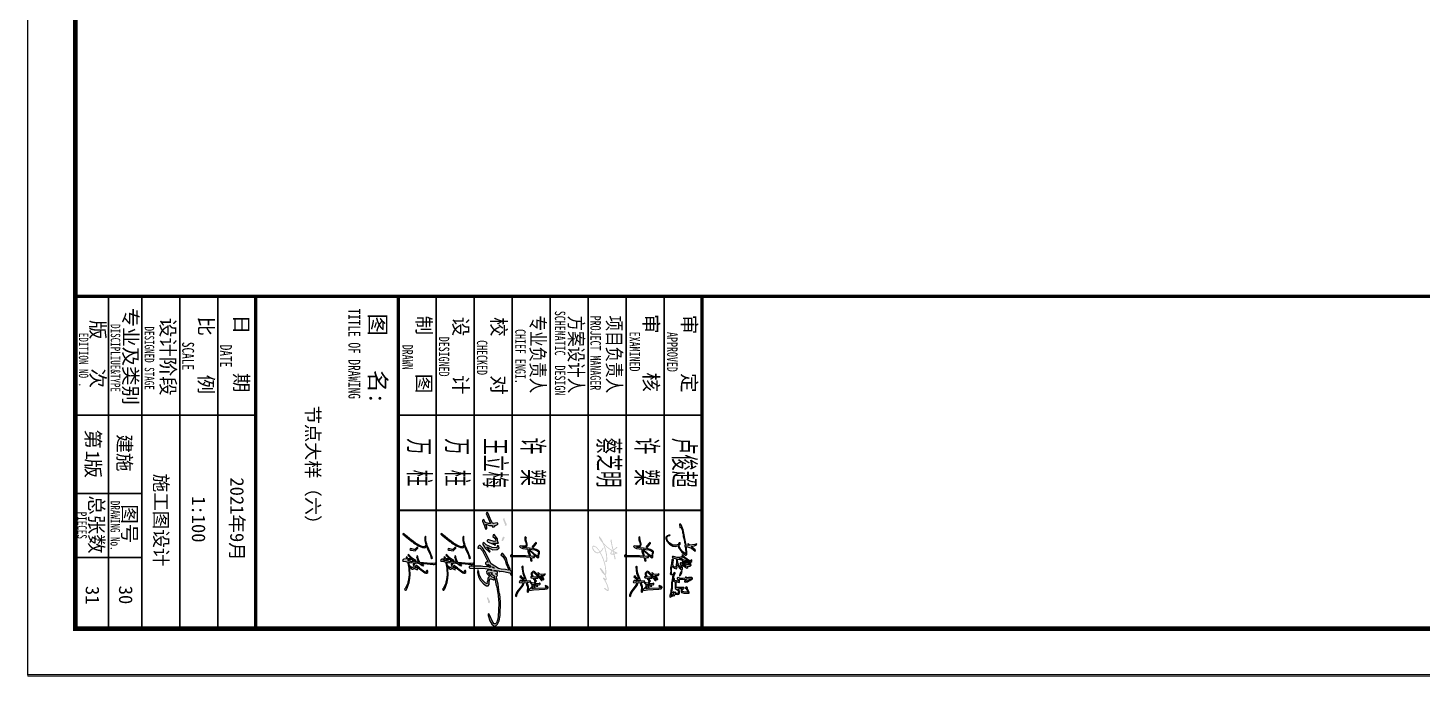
# Model space of a CAD drawing. Extents: x -668857 to 143095, y -247466 to 228182.
# Drawn here: x 104335 to 111677, y 147310 to 150723 of the extents above; entities that cross this region are included whole.
import ezdxf
from ezdxf.enums import TextEntityAlignment as Align

# ---------------------------------------------------------------- set-up
doc = ezdxf.new("R2010")
doc.units = 0
doc.header["$LTSCALE"] = 1000
doc.layers.get('0').update_dxf_attribs({"linetype": 'CONTINUOUS'})
doc.layers.add('yichutu', color=7, linetype='CONTINUOUS')
doc.layers.add('图签文字', color=4, linetype='CONTINUOUS')
for name, color, linetype, lineweight in [('可改文字', 6, 'CONTINUOUS', 18), ('图框', 9, 'CONTINUOUS', 18), ('图签', 147, 'CONTINUOUS', 18)]:
    doc.layers.add(name, color=color, linetype=linetype, lineweight=lineweight)
doc.styles.add('宋体', font='', dxfattribs={"height": 50})
doc.styles.add('建筑图签-1', font='simhei.ttf', dxfattribs={"width": 0.7})
doc.styles.add('建筑图签-2', font='TXT.shx', dxfattribs={"width": 0.5, "bigfont": 'HZTXT.shx'})
doc.styles.get('宋体').set_extended_font_data('SimSun')

# ---------------------------------------------------------------- blocks, each defined once
blk = doc.blocks.new('ljc')
at = {"linetype": 'Continuous'}
h = blk.add_hatch(color=0, dxfattribs=at)
h.paths.add_polyline_path([(2022.8, 1567.7), (2018.8, 1563.7), (2019.8, 1561.7), (2023.8, 1561.7), (2021.8, 1551.7), (1954.8, 1537.7), (1932.8, 1529.7), (1929.8, 1526.7), (1928.8, 1524.7), (1930.8, 1522.7), (1943.8, 1523.7), (1945.8, 1525.7), (1941.8, 1527.7), (1959.8, 1534.7), (1966.8, 1534.7), (1974.8, 1537.7), (1984.8, 1538.7), (1997.8, 1542.7), (2009.8, 1543.7), (2017.8, 1546.7), (2024.8, 1545.7), (2034.8, 1548.7), (2060.8, 1549.7), (2051.8, 1536.7), (2041.8, 1527.7), (2027.8, 1520.7), (2022.8, 1520.7), (2017.8, 1525.7), (2014.8, 1526.7), (2012.8, 1524.7), (2012.8, 1520.7), (2018.8, 1515.7), (2021.8, 1507.7), (2021.8, 1493.7), (2011.8, 1476.7), (1999.8, 1468.7), (1987.8, 1466.7), (1981.8, 1472.7), (1979.8, 1479.7), (1977.8, 1481.7), (1977.8, 1474.7), (1980.8, 1467.7), (1987.8, 1462.7), (1993.8, 1462.7), (2004.8, 1466.7), (2017.8, 1477.7), (2026.8, 1492.7), (2027.8, 1503.7), (2024.8, 1516.7), (2032.8, 1517.7), (2053.8, 1532.7), (2066.8, 1548.7), (2066.8, 1551.7), (2063.8, 1554.7), (2028.8, 1552.7), (2035.8, 1574.7), (2048.8, 1590.7), (2046.8, 1592.7), (2042.8, 1591.7), (2027.8, 1572.7), (2024.8, 1588.7), (2020.8, 1596.7), (2017.8, 1598.7), (2016.8, 1596.7), (2019.8, 1589.7)])
h.paths.add_polyline_path([(2080.8, 1521.7), (2080.8, 1527.7), (2074.8, 1540.7), (2092.8, 1561.7), (2096.8, 1571.7), (2093.8, 1576.7), (2086.8, 1575.7), (2088.8, 1571.7), (2091.8, 1571.7), (2090.8, 1566.7), (2079.8, 1550.7), (2065.8, 1536.7), (2064.8, 1534.7), (2066.8, 1532.7), (2072.8, 1534.7), (2076.8, 1522.7), (2076.8, 1512.7), (2071.8, 1495.7), (2071.8, 1491.7), (2073.8, 1489.7), (2077.8, 1493.7), (2082.8, 1509.7), (2098.8, 1509.7), (2118.8, 1506.7), (2118.8, 1499.7), (2115.8, 1495.7), (2107.8, 1492.7), (2086.8, 1495.7), (2083.8, 1491.7), (2086.8, 1488.7), (2102.8, 1487.7), (2121.8, 1482.7), (2139.8, 1483.7), (2147.8, 1481.7), (2151.8, 1485.7), (2151.8, 1490.7), (2147.8, 1487.7), (2124.8, 1487.7), (2113.8, 1489.7), (2123.8, 1498.7), (2125.8, 1508.7), (2120.8, 1511.7), (2118.8, 1510.7), (2107.8, 1513.7), (2123.8, 1522.7), (2131.8, 1531.7), (2129.8, 1534.7), (2120.8, 1535.7), (2114.8, 1532.7), (2108.8, 1532.7), (2122.8, 1554.7), (2120.8, 1558.7), (2113.8, 1556.7), (2115.8, 1563.7), (2114.8, 1568.7), (2110.8, 1572.7), (2104.8, 1571.7), (2092.8, 1553.7)])
h.paths.add_polyline_path([(2088.8, 1534.7), (2096.8, 1534.7), (2111.8, 1550.7), (2115.8, 1551.7), (2110.8, 1542.7), (2098.8, 1527.7), (2100.8, 1525.7), (2113.8, 1527.7), (2120.8, 1530.7), (2123.8, 1529.7), (2117.8, 1523.7), (2100.8, 1514.7), (2083.8, 1513.7), (2083.8, 1517.7)], flags=16)
h.paths.add_polyline_path([(2092.8, 1536.7), (2094.8, 1539.7), (2102.8, 1545.7), (2095.8, 1536.7)], flags=16)
h.paths.add_polyline_path([(2092.8, 1543.7), (2093.8, 1548.7), (2105.8, 1567.7), (2108.8, 1568.7), (2110.8, 1566.7), (2107.8, 1553.7), (2103.8, 1549.7)], flags=16)
h.paths.add_polyline_path([(2140.8, 1533.7), (2137.8, 1532.7), (2136.8, 1530.7), (2141.8, 1526.7), (2154.8, 1521.7), (2157.8, 1522.7), (2152.8, 1527.7)])
h.paths.add_polyline_path([(2174.8, 1521.7), (2172.8, 1523.7), (2171.8, 1545.7), (2182.8, 1544.7), (2184.8, 1546.7), (2182.8, 1556.7), (2177.8, 1565.7), (2176.8, 1560.7), (2179.8, 1555.7), (2180.8, 1549.7), (2174.8, 1549.7), (2169.8, 1553.7), (2168.8, 1573.7), (2170.8, 1573.7), (2174.8, 1568.7), (2175.8, 1570.7), (2169.8, 1578.7), (2166.8, 1578.7), (2164.8, 1576.7), (2163.8, 1561.7), (2165.8, 1552.7), (2162.8, 1552.7), (2161.8, 1550.7), (2166.8, 1546.7), (2168.8, 1536.7), (2168.8, 1523.7), (2165.8, 1520.7), (2164.8, 1516.7), (2167.8, 1512.7), (2169.8, 1512.7), (2172.8, 1516.7), (2179.8, 1516.7), (2177.8, 1501.7), (2174.8, 1499.7), (2166.8, 1498.7), (2174.8, 1495.7), (2179.8, 1496.7), (2182.8, 1499.7), (2183.8, 1510.7), (2186.8, 1520.7), (2184.8, 1522.7)])
h.paths.add_polyline_path([(2232.8, 1541.7), (2232.8, 1563.7), (2230.8, 1566.7), (2214.8, 1557.7), (2209.8, 1556.7), (2205.8, 1551.7), (2210.8, 1547.7), (2210.8, 1550.7), (2228.8, 1559.7), (2227.8, 1541.7), (2226.8, 1536.7), (2223.8, 1532.7), (2219.8, 1533.7), (2212.8, 1541.7), (2210.8, 1542.7), (2208.8, 1540.7), (2208.8, 1507.7), (2188.8, 1507.7), (2186.8, 1505.7), (2190.8, 1502.7), (2212.8, 1502.7), (2216.8, 1510.7), (2221.8, 1515.7), (2231.8, 1517.7), (2233.8, 1512.7), (2233.8, 1504.7), (2226.8, 1504.7), (2231.8, 1501.7), (2231.8, 1499.7), (2227.8, 1496.7), (2228.8, 1492.7), (2238.8, 1494.7), (2242.8, 1488.7), (2242.8, 1485.7), (2211.8, 1491.7), (2188.8, 1491.7), (2178.8, 1493.7), (2175.8, 1495.7), (2166.8, 1495.7), (2163.8, 1497.7), (2153.8, 1498.7), (2146.8, 1502.7), (2143.8, 1502.7), (2142.8, 1500.7), (2143.8, 1497.7), (2152.8, 1493.7), (2173.8, 1490.7), (2185.8, 1486.7), (2210.8, 1486.7), (2221.8, 1483.7), (2229.8, 1483.7), (2242.8, 1479.7), (2248.8, 1479.7), (2250.8, 1481.7), (2243.8, 1495.7), (2245.8, 1498.7), (2237.8, 1502.7), (2238.8, 1512.7), (2236.8, 1519.7), (2232.8, 1522.7), (2223.8, 1521.7), (2213.8, 1515.7), (2211.8, 1521.7), (2212.8, 1535.7), (2219.8, 1529.7), (2227.8, 1529.7), (2229.8, 1531.7)])
at = {"color": 0, "linetype": 'Continuous'}
for points in [[(1929.8, 1526.7), (1928.8, 1524.7), (1930.8, 1522.7), (1943.8, 1523.7), (1945.8, 1525.7), (1941.8, 1527.7), (1959.8, 1534.7), (1966.8, 1534.7), (1974.8, 1537.7), (1984.8, 1538.7), (1997.8, 1542.7), (2009.8, 1543.7), (2017.8, 1546.7), (2024.8, 1545.7), (2034.8, 1548.7), (2060.8, 1549.7), (2051.8, 1536.7), (2041.8, 1527.7), (2027.8, 1520.7), (2022.8, 1520.7), (2017.8, 1525.7), (2014.8, 1526.7), (2012.8, 1524.7), (2012.8, 1520.7), (2018.8, 1515.7), (2021.8, 1507.7), (2021.8, 1493.7), (2011.8, 1476.7), (1999.8, 1468.7), (1987.8, 1466.7), (1981.8, 1472.7), (1979.8, 1479.7), (1977.8, 1481.7), (1977.8, 1474.7), (1980.8, 1467.7), (1987.8, 1462.7), (1993.8, 1462.7), (2004.8, 1466.7), (2017.8, 1477.7), (2026.8, 1492.7), (2027.8, 1503.7), (2024.8, 1516.7), (2032.8, 1517.7), (2053.8, 1532.7), (2066.8, 1548.7), (2066.8, 1551.7), (2063.8, 1554.7), (2028.8, 1552.7), (2035.8, 1574.7), (2048.8, 1590.7), (2046.8, 1592.7), (2042.8, 1591.7), (2027.8, 1572.7), (2024.8, 1588.7), (2020.8, 1596.7), (2017.8, 1598.7), (2016.8, 1596.7), (2019.8, 1589.7), (2022.8, 1567.7), (2018.8, 1563.7), (2019.8, 1561.7), (2023.8, 1561.7), (2021.8, 1551.7), (1954.8, 1537.7), (1932.8, 1529.7), (1929.8, 1526.7)], [(2015.8, 1560.7), (2014.8, 1559.7), (2016.8, 1559.7), (2015.8, 1560.7)], [(2016.8, 1561.7), (2015.8, 1560.7), (2018.8, 1560.7), (2016.8, 1561.7)], [(2065.8, 1536.7), (2064.8, 1534.7), (2066.8, 1532.7), (2072.8, 1534.7), (2076.8, 1522.7), (2076.8, 1512.7), (2071.8, 1495.7), (2071.8, 1491.7), (2073.8, 1489.7), (2077.8, 1493.7), (2082.8, 1509.7), (2098.8, 1509.7), (2118.8, 1506.7), (2118.8, 1499.7), (2115.8, 1495.7), (2107.8, 1492.7), (2086.8, 1495.7), (2083.8, 1491.7), (2086.8, 1488.7), (2102.8, 1487.7), (2121.8, 1482.7), (2139.8, 1483.7), (2147.8, 1481.7), (2151.8, 1485.7), (2151.8, 1490.7), (2147.8, 1487.7), (2124.8, 1487.7), (2113.8, 1489.7), (2123.8, 1498.7), (2125.8, 1508.7), (2120.8, 1511.7), (2118.8, 1510.7), (2107.8, 1513.7), (2123.8, 1522.7), (2131.8, 1531.7), (2129.8, 1534.7), (2120.8, 1535.7), (2114.8, 1532.7), (2108.8, 1532.7), (2122.8, 1554.7), (2120.8, 1558.7), (2113.8, 1556.7), (2115.8, 1563.7), (2114.8, 1568.7), (2110.8, 1572.7), (2104.8, 1571.7), (2092.8, 1553.7), (2080.8, 1521.7), (2080.8, 1527.7), (2074.8, 1540.7), (2092.8, 1561.7), (2096.8, 1571.7), (2093.8, 1576.7), (2086.8, 1575.7), (2088.8, 1571.7), (2091.8, 1571.7), (2090.8, 1566.7), (2079.8, 1550.7), (2065.8, 1536.7)], [(2083.8, 1513.7), (2083.8, 1517.7), (2088.8, 1534.7), (2096.8, 1534.7), (2111.8, 1550.7), (2115.8, 1551.7), (2110.8, 1542.7), (2098.8, 1527.7), (2100.8, 1525.7), (2113.8, 1527.7), (2120.8, 1530.7), (2123.8, 1529.7), (2117.8, 1523.7), (2100.8, 1514.7), (2083.8, 1513.7)], [(2092.8, 1543.7), (2093.8, 1548.7), (2105.8, 1567.7), (2108.8, 1568.7), (2110.8, 1566.7), (2107.8, 1553.7), (2103.8, 1549.7), (2092.8, 1543.7)], [(2092.8, 1536.7), (2094.8, 1539.7), (2102.8, 1545.7), (2095.8, 1536.7), (2092.8, 1536.7)], [(2137.8, 1532.7), (2136.8, 1530.7), (2141.8, 1526.7), (2154.8, 1521.7), (2157.8, 1522.7), (2152.8, 1527.7), (2140.8, 1533.7), (2137.8, 1532.7)], [(2143.8, 1502.7), (2142.8, 1500.7), (2143.8, 1497.7), (2152.8, 1493.7), (2173.8, 1490.7), (2185.8, 1486.7), (2210.8, 1486.7), (2221.8, 1483.7), (2229.8, 1483.7), (2242.8, 1479.7), (2248.8, 1479.7), (2250.8, 1481.7), (2243.8, 1495.7), (2245.8, 1498.7), (2237.8, 1502.7), (2238.8, 1512.7), (2236.8, 1519.7), (2232.8, 1522.7), (2223.8, 1521.7), (2213.8, 1515.7), (2211.8, 1521.7), (2212.8, 1535.7), (2219.8, 1529.7), (2227.8, 1529.7), (2229.8, 1531.7), (2232.8, 1541.7), (2232.8, 1563.7), (2230.8, 1566.7), (2214.8, 1557.7), (2209.8, 1556.7), (2205.8, 1551.7), (2210.8, 1547.7), (2210.8, 1550.7), (2228.8, 1559.7), (2227.8, 1541.7), (2226.8, 1536.7), (2223.8, 1532.7), (2219.8, 1533.7), (2212.8, 1541.7), (2210.8, 1542.7), (2208.8, 1540.7), (2208.8, 1507.7), (2188.8, 1507.7), (2186.8, 1505.7), (2190.8, 1502.7), (2212.8, 1502.7), (2216.8, 1510.7), (2221.8, 1515.7), (2231.8, 1517.7), (2233.8, 1512.7), (2233.8, 1504.7), (2226.8, 1504.7), (2231.8, 1501.7), (2231.8, 1499.7), (2227.8, 1496.7), (2228.8, 1492.7), (2238.8, 1494.7), (2242.8, 1488.7), (2242.8, 1485.7), (2211.8, 1491.7), (2188.8, 1491.7), (2178.8, 1493.7), (2175.8, 1495.7), (2166.8, 1495.7), (2163.8, 1497.7), (2153.8, 1498.7), (2146.8, 1502.7), (2143.8, 1502.7)], [(2162.8, 1552.7), (2161.8, 1550.7), (2166.8, 1546.7), (2168.8, 1536.7), (2168.8, 1523.7), (2165.8, 1520.7), (2164.8, 1516.7), (2167.8, 1512.7), (2169.8, 1512.7), (2172.8, 1516.7), (2179.8, 1516.7), (2177.8, 1501.7), (2174.8, 1499.7), (2166.8, 1498.7), (2174.8, 1495.7), (2179.8, 1496.7), (2182.8, 1499.7), (2183.8, 1510.7), (2186.8, 1520.7), (2184.8, 1522.7), (2174.8, 1521.7), (2172.8, 1523.7), (2171.8, 1545.7), (2182.8, 1544.7), (2184.8, 1546.7), (2182.8, 1556.7), (2177.8, 1565.7), (2176.8, 1560.7), (2179.8, 1555.7), (2180.8, 1549.7), (2174.8, 1549.7), (2169.8, 1553.7), (2168.8, 1573.7), (2170.8, 1573.7), (2174.8, 1568.7), (2175.8, 1570.7), (2169.8, 1578.7), (2166.8, 1578.7), (2164.8, 1576.7), (2163.8, 1561.7), (2165.8, 1552.7), (2162.8, 1552.7)], [(2176.8, 1568.7), (2175.8, 1569.7), (2174.8, 1566.7), (2176.8, 1564.7), (2176.8, 1568.7)]]:
    blk.add_lwpolyline(points, dxfattribs=at)
blk = doc.blocks.new('A$C6AF37BC7')
h = blk.add_hatch(color=256)
h.paths.add_polyline_path([(660, -48), (672, -48), (678, -96)], flags=16)
h.paths.add_polyline_path([(708, 144), (702, 150), (660, 126), (672, 66), (666, 36), (456, -42), (366, -60), (294, -60), (276, -72), (288, -96), (456, -72), (612, -12), (564, -102), (552, -114), (546, -96), (534, -102), (534, -138), (558, -144), (654, -18), (654, 6), (672, 12), (678, -30), (648, -30), (642, -54), (654, -84), (654, -138), (684, -168), (708, -156), (714, -60), (804, -108), (948, -228), (1038, -258), (1062, -258), (1074, -246), (1056, -228), (1032, -228), (954, -192), (786, -60), (708, -30), (714, 24), (756, 30), (816, 54), (954, 48), (972, 66), (948, 84), (810, 84), (702, 48), (690, 120), (726, 132), (720, 144)])
h.paths.add_polyline_path([(852, 216), (864, 216), (870, 174), (840, 198)], flags=16)
h.paths.add_polyline_path([(-312, 282), (-318, 288), (-336, 288), (-348, 276), (-246, 180), (-222, 192), (-222, 210)], flags=17)
h.paths.add_polyline_path([(546, 330), (552, 330), (564, 300), (558, 216), (486, 174), (462, 180), (438, 222)], flags=16)
h.paths.add_polyline_path([(-102, 342), (-48, 336), (-18, 324), (18, 324), (-36, 246), (-174, 96), (-156, 246), (-132, 306)], flags=16)
h.paths.add_polyline_path([(-66, 366), (-72, 372), (-108, 372), (-138, 342), (-168, 288), (-192, 192), (-204, 18), (-228, -78), (-228, 6), (-258, 42), (-306, 48), (-438, 12), (-456, 12), (-468, 24), (-498, 0), (-486, -12), (-420, -12), (-318, 18), (-270, 18), (-252, -6), (-252, -102), (-264, -138), (-240, -156), (-216, -132), (-192, -72), (-174, 60), (-108, 66), (12, 108), (0, 0), (0, -366), (-18, -342), (-24, -372), (-6, -396), (24, -396), (24, -78), (42, 120), (108, 132), (132, 144), (144, 162), (132, 174), (66, 162), (48, 210), (48, 240), (18, 240), (12, 138), (-144, 90), (-114, 138), (-24, 228), (54, 330), (36, 354), (-18, 354)])
h.paths.add_polyline_path([(756, 378), (750, 384), (732, 384), (714, 366), (732, 360), (738, 324), (714, 180), (714, 156), (726, 144), (750, 162), (762, 366)])
h.paths.add_polyline_path([(498, 516), (492, 522), (474, 516), (492, 474), (486, 378), (444, 336), (468, 324), (552, 366), (426, 246), (408, 210), (414, 192), (462, 150), (504, 150), (552, 180), (552, 138), (570, 132), (582, 150), (588, 198), (666, 258), (648, 246), (690, 240), (702, 258), (666, 294), (588, 240), (588, 324), (564, 348), (630, 402), (654, 426), (654, 438), (636, 444), (534, 390), (576, 432), (618, 456), (630, 480), (606, 486), (570, 462), (516, 408), (516, 492)])
h.paths.add_polyline_path([(846, 594), (840, 600), (828, 600), (798, 570), (780, 522), (792, 516), (840, 570), (852, 516), (864, 264), (840, 246), (792, 246), (786, 258), (804, 294), (804, 324), (786, 330), (756, 264), (756, 240), (810, 204), (786, 174), (792, 162), (822, 186), (888, 102), (900, 96), (918, 114), (894, 216), (882, 510), (870, 570)])
at = {"linetype": 'Continuous'}
for points in [[(-66, 366), (-72, 372), (-108, 372), (-138, 342), (-168, 288), (-192, 192), (-204, 18), (-228, -78), (-228, 6), (-258, 42), (-306, 48), (-438, 12), (-456, 12), (-468, 24), (-498, 0), (-486, -12), (-420, -12), (-318, 18), (-270, 18), (-252, -6), (-252, -102), (-264, -138), (-240, -156), (-216, -132), (-192, -72), (-174, 60), (-108, 66), (12, 108), (0, 0), (0, -366), (-18, -342), (-24, -372), (-6, -396), (24, -396), (24, -78), (42, 120), (108, 132), (132, 144), (144, 162), (132, 174), (66, 162), (48, 210), (48, 240), (18, 240), (12, 138), (-144, 90), (-114, 138), (-24, 228), (54, 330), (36, 354), (-18, 354), (-66, 366)], [(498, 516), (492, 522), (474, 516), (492, 474), (486, 378), (444, 336), (468, 324), (552, 366), (426, 246), (408, 210), (414, 192), (462, 150), (504, 150), (552, 180), (552, 138), (570, 132), (582, 150), (588, 198), (666, 258), (648, 246), (690, 240), (702, 258), (666, 294), (588, 240), (588, 324), (564, 348), (630, 402), (654, 426), (654, 438), (636, 444), (534, 390), (576, 432), (618, 456), (630, 480), (606, 486), (570, 462), (516, 408), (516, 492), (498, 516)], [(756, 378), (750, 384), (732, 384), (714, 366), (732, 360), (738, 324), (714, 180), (714, 156), (726, 144), (750, 162), (762, 366), (756, 378)], [(846, 594), (840, 600), (828, 600), (798, 570), (780, 522), (792, 516), (840, 570), (852, 516), (864, 264), (840, 246), (792, 246), (786, 258), (804, 294), (804, 324), (786, 330), (756, 264), (756, 240), (810, 204), (786, 174), (792, 162), (822, 186), (888, 102), (900, 96), (918, 114), (894, 216), (882, 510), (870, 570), (846, 594)], [(-312, 282), (-318, 288), (-336, 288), (-348, 276), (-246, 180), (-222, 192), (-222, 210), (-312, 282)], [(-102, 342), (-48, 336), (-18, 324), (18, 324), (-36, 246), (-174, 96), (-156, 246), (-132, 306), (-102, 342)], [(708, 144), (702, 150), (660, 126), (672, 66), (666, 36), (456, -42), (366, -60), (294, -60), (276, -72), (288, -96), (456, -72), (612, -12), (564, -102), (552, -114), (546, -96), (534, -102), (534, -138), (558, -144), (654, -18), (654, 6), (672, 12), (678, -30), (648, -30), (642, -54), (654, -84), (654, -138), (684, -168), (708, -156), (714, -60), (804, -108), (948, -228), (1038, -258), (1062, -258), (1074, -246), (1056, -228), (1032, -228), (954, -192), (786, -60), (708, -30), (714, 24), (756, 30), (816, 54), (954, 48), (972, 66), (948, 84), (810, 84), (702, 48), (690, 120), (726, 132), (720, 144), (708, 144)], [(546, 330), (552, 330), (564, 300), (558, 216), (486, 174), (462, 180), (438, 222), (546, 330)], [(852, 216), (864, 216), (870, 174), (840, 198), (852, 216)], [(660, -48), (672, -48), (678, -96), (660, -48)]]:
    blk.add_lwpolyline(points, dxfattribs=at)
blk = doc.blocks.new('GFDDDDRG')
at = {"linetype": 'Continuous'}
h = blk.add_hatch(color=0, dxfattribs=at)
h.paths.add_polyline_path([(898707, -158934), (898709, -158931), (898704, -158917), (898704, -158899), (898689, -158885), (898689, -158873), (898666, -158819), (898649, -158761), (898612, -158709), (898600, -158709), (898591, -158724), (898612, -158741), (898635, -158778), (898646, -158819), (898672, -158873), (898672, -158885), (898640, -158876), (898594, -158873), (898565, -158865), (898488, -158816), (898421, -158686), (898396, -158649), (898373, -158626), (898361, -158626), (898352, -158634), (898349, -158652), (898364, -158654), (898370, -158649), (898396, -158680), (898459, -158798), (898439, -158796), (898430, -158807), (898430, -158816), (898453, -158842), (898462, -158842), (898465, -158836), (898453, -158822), (898470, -158830), (898485, -158853), (898479, -158856), (898465, -158850), (898401, -158847), (898384, -158842), (898263, -158842), (898257, -158847), (898257, -158856), (898263, -158862), (898427, -158868), (898488, -158876), (898499, -158888), (898496, -158891), (898473, -158882), (898450, -158888), (898439, -158899), (898442, -158919), (898473, -158948), (898453, -158968), (898453, -158994), (898447, -159009), (898450, -159020), (898447, -159029), (898424, -159017), (898387, -158977), (898364, -158931), (898358, -158902), (898347, -158882), (898344, -158908), (898355, -158954), (898373, -158989), (898410, -159032), (898439, -159049), (898459, -159049), (898468, -159035), (898468, -159009), (898476, -158974), (898488, -158974), (898514, -158986), (898525, -158977), (898519, -158966), (898499, -158957), (898459, -158911), (898485, -158908), (898502, -158914), (898491, -158917), (898488, -158922), (898519, -158942), (898522, -158966), (898528, -158971), (898542, -159046), (898548, -159058), (898554, -159107), (898560, -159118), (898568, -159230), (898563, -159377), (898557, -159409), (898545, -159438), (898534, -159449), (898522, -159449), (898505, -159432), (898468, -159349), (898462, -159343), (898456, -159346), (898456, -159363), (898476, -159418), (898496, -159452), (898517, -159470), (898528, -159472), (898542, -159467), (898557, -159452), (898574, -159418), (898583, -159363), (898586, -159216), (898580, -159138), (898574, -159121), (898563, -159032), (898540, -158951), (898545, -158951), (898557, -158940), (898551, -158928), (898534, -158922), (898554, -158919), (898557, -158905), (898548, -158899), (898525, -158896), (898517, -158885), (898571, -158891), (898580, -158899), (898600, -158894), (898684, -158911), (898701, -158937)])
h.paths.add_polyline_path([(898519, -158859), (898522, -158862), (898508, -158859), (898502, -158850)], flags=16)
h.paths.add_polyline_path([(898344, -158876), (898347, -158879), (898347, -158868), (898341, -158873)], flags=17)
h.paths.add_polyline_path([(898476, -159222), (898479, -159216), (898459, -159176), (898447, -159167), (898445, -159182), (898456, -159207), (898456, -159225), (898468, -159233)], flags=17)
h.paths.add_polyline_path([(898519, -158410), (898522, -158410), (898517, -158413)], flags=16)
h.paths.add_polyline_path([(898557, -158404), (898560, -158401), (898560, -158392), (898551, -158387), (898514, -158392), (898502, -158390), (898485, -158358), (898459, -158286), (898450, -158277), (898445, -158277), (898436, -158289), (898482, -158392), (898462, -158392), (898427, -158381), (898413, -158352), (898398, -158358), (898396, -158369), (898419, -158418), (898421, -158436), (898433, -158453), (898442, -158450), (898442, -158430), (898433, -158398), (898470, -158413), (898496, -158415), (898508, -158430), (898522, -158427), (898534, -158415)])
h.paths.add_polyline_path([(898563, -158600), (898565, -158597), (898560, -158588), (898554, -158554), (898522, -158508), (898511, -158513), (898508, -158528), (898528, -158548), (898534, -158559), (898537, -158577), (898522, -158582), (898465, -158565), (898453, -158565), (898447, -158571), (898447, -158580), (898456, -158588), (898522, -158614), (898528, -158620), (898537, -158617), (898508, -158600)])
h.paths.add_polyline_path([(898571, -158654), (898574, -158652), (898571, -158634), (898554, -158626), (898551, -158631), (898560, -158640), (898540, -158649), (898499, -158646), (898436, -158617), (898413, -158594), (898401, -158600), (898401, -158614), (898427, -158654), (898468, -158692), (898476, -158692), (898479, -158686), (898442, -158640), (898508, -158669), (898551, -158666)])
h.paths.add_polyline_path([(898629, -158545), (898632, -158542), (898623, -158531), (898617, -158531), (898606, -158545), (898603, -158562), (898594, -158574), (898614, -158577)])
h.paths.add_polyline_path([(898649, -158413), (898652, -158410), (898652, -158398), (898632, -158355), (898632, -158341), (898623, -158335), (898614, -158352), (898635, -158404), (898632, -158410), (898637, -158418)])
h = blk.add_hatch(color=256, dxfattribs=at)
h.paths.add_polyline_path([(897805, -158637), (897807, -158635), (897807, -158631), (897799, -158625), (897787, -158637), (897769, -158637), (897738, -158625), (897688, -158595), (897657, -158571), (897649, -158568), (897588, -158517), (897568, -158497), (897559, -158502), (897559, -158506), (897571, -158514), (897579, -158523), (897652, -158581), (897658, -158583), (897672, -158595), (897730, -158632), (897765, -158647), (897786, -158650), (897798, -158646)])
h.paths.add_polyline_path([(897868, -158758), (897870, -158757), (897868, -158743), (897856, -158722), (897846, -158692), (897838, -158680), (897825, -158644), (897822, -158641), (897820, -158631), (897816, -158623), (897811, -158602), (897805, -158589), (897801, -158560), (897801, -158535), (897798, -158527), (897792, -158539), (897792, -158571), (897802, -158616), (897810, -158631), (897811, -158640), (897823, -158670), (897829, -158679), (897835, -158698), (897849, -158727), (897849, -158733), (897858, -158760), (897862, -158763)])
h.paths.add_polyline_path([(897717, -158653), (897718, -158652), (897718, -158647), (897711, -158643), (897685, -158665), (897679, -158667), (897642, -158656), (897636, -158659), (897634, -158667), (897642, -158673), (897655, -158673), (897666, -158677), (897687, -158679), (897700, -158671)])
h.paths.add_polyline_path([(897903, -158820), (897904, -158818), (897904, -158815), (897898, -158809), (897876, -158814), (897853, -158814), (897738, -158802), (897723, -158772), (897717, -158751), (897717, -158739), (897712, -158734), (897705, -158736), (897703, -158745), (897712, -158770), (897712, -158776), (897724, -158799), (897706, -158800), (897681, -158797), (897673, -158782), (897667, -158776), (897691, -158790), (897696, -158790), (897699, -158787), (897694, -158778), (897678, -158770), (897648, -158749), (897643, -158742), (897627, -158725), (897625, -158721), (897618, -158719), (897612, -158725), (897643, -158758), (897664, -158787), (897669, -158794), (897655, -158796), (897628, -158790), (897618, -158790), (897612, -158775), (897613, -158772), (897637, -158772), (897642, -158775), (897645, -158769), (897642, -158766), (897618, -158763), (897610, -158764), (897604, -158748), (897600, -158743), (897592, -158746), (897597, -158764), (897568, -158769), (897562, -158772), (897555, -158781), (897559, -158790), (897562, -158788), (897591, -158793), (897607, -158799), (897616, -158827), (897622, -158863), (897624, -158937), (897622, -158955), (897619, -158962), (897621, -158973), (897618, -158977), (897618, -158989), (897610, -159012), (897610, -159021), (897586, -159073), (897577, -159084), (897579, -159091), (897585, -159096), (897592, -159093), (897604, -159072), (897616, -159042), (897625, -159013), (897633, -158968), (897636, -158931), (897634, -158875), (897631, -158863), (897630, -158836), (897621, -158799), (897636, -158803), (897670, -158806), (897672, -158811), (897666, -158829), (897676, -158839), (897679, -158836), (897679, -158827), (897687, -158814), (897687, -158808), (897718, -158809), (897732, -158812), (897751, -158829), (897763, -158835), (897777, -158838), (897780, -158832), (897754, -158820), (897748, -158812), (897879, -158826), (897889, -158826)])
h.paths.add_polyline_path([(897822, -158907), (897823, -158905), (897823, -158893), (897820, -158889), (897813, -158887), (897808, -158890), (897805, -158896), (897810, -158902), (897805, -158905), (897798, -158904), (897777, -158893), (897738, -158865), (897733, -158859), (897715, -158847), (897703, -158835), (897697, -158835), (897693, -158841), (897693, -158853), (897696, -158859), (897684, -158853), (897667, -158851), (897658, -158859), (897654, -158857), (897640, -158842), (897634, -158845), (897645, -158865), (897658, -158874), (897669, -158874), (897675, -158865), (897681, -158865), (897709, -158880), (897715, -158872), (897706, -158850), (897789, -158913), (897801, -158917), (897811, -158917), (897822, -158910)], flags=17)
h = blk.add_hatch(color=256, dxfattribs=at)
h.paths.add_polyline_path([(898205, -158637), (898207, -158635), (898207, -158631), (898199, -158625), (898187, -158637), (898169, -158637), (898138, -158625), (898088, -158595), (898057, -158571), (898049, -158568), (897988, -158517), (897968, -158497), (897959, -158502), (897959, -158506), (897971, -158514), (897979, -158523), (898052, -158581), (898058, -158583), (898072, -158595), (898130, -158632), (898165, -158647), (898186, -158650), (898198, -158646)])
h.paths.add_polyline_path([(898268, -158758), (898270, -158757), (898268, -158743), (898256, -158722), (898246, -158692), (898238, -158680), (898225, -158644), (898222, -158641), (898220, -158631), (898216, -158623), (898211, -158602), (898205, -158589), (898201, -158560), (898201, -158535), (898198, -158527), (898192, -158539), (898192, -158571), (898202, -158616), (898210, -158631), (898211, -158640), (898223, -158670), (898229, -158679), (898235, -158698), (898249, -158727), (898249, -158733), (898258, -158760), (898262, -158763)])
h.paths.add_polyline_path([(898117, -158653), (898118, -158652), (898118, -158647), (898111, -158643), (898085, -158665), (898079, -158667), (898042, -158656), (898036, -158659), (898034, -158667), (898042, -158673), (898055, -158673), (898066, -158677), (898087, -158679), (898100, -158671)])
h.paths.add_polyline_path([(898303, -158820), (898304, -158818), (898304, -158815), (898298, -158809), (898276, -158814), (898253, -158814), (898138, -158802), (898123, -158772), (898117, -158751), (898117, -158739), (898112, -158734), (898105, -158736), (898103, -158745), (898112, -158770), (898112, -158776), (898124, -158799), (898106, -158800), (898081, -158797), (898073, -158782), (898067, -158776), (898091, -158790), (898096, -158790), (898099, -158787), (898094, -158778), (898078, -158770), (898048, -158749), (898043, -158742), (898027, -158725), (898025, -158721), (898018, -158719), (898012, -158725), (898043, -158758), (898064, -158787), (898069, -158794), (898055, -158796), (898028, -158790), (898018, -158790), (898012, -158775), (898013, -158772), (898037, -158772), (898042, -158775), (898045, -158769), (898042, -158766), (898018, -158763), (898010, -158764), (898004, -158748), (898000, -158743), (897992, -158746), (897997, -158764), (897968, -158769), (897962, -158772), (897955, -158781), (897959, -158790), (897962, -158788), (897991, -158793), (898007, -158799), (898016, -158827), (898022, -158863), (898024, -158937), (898022, -158955), (898019, -158962), (898021, -158973), (898018, -158977), (898018, -158989), (898010, -159012), (898010, -159021), (897986, -159073), (897977, -159084), (897979, -159091), (897985, -159096), (897992, -159093), (898004, -159072), (898016, -159042), (898025, -159013), (898033, -158968), (898036, -158931), (898034, -158875), (898031, -158863), (898030, -158836), (898021, -158799), (898036, -158803), (898070, -158806), (898072, -158811), (898066, -158829), (898076, -158839), (898079, -158836), (898079, -158827), (898087, -158814), (898087, -158808), (898118, -158809), (898132, -158812), (898151, -158829), (898163, -158835), (898177, -158838), (898180, -158832), (898154, -158820), (898148, -158812), (898279, -158826), (898289, -158826)])
h.paths.add_polyline_path([(898222, -158907), (898223, -158905), (898223, -158893), (898220, -158889), (898213, -158887), (898208, -158890), (898205, -158896), (898210, -158902), (898205, -158905), (898198, -158904), (898177, -158893), (898138, -158865), (898133, -158859), (898115, -158847), (898103, -158835), (898097, -158835), (898093, -158841), (898093, -158853), (898096, -158859), (898084, -158853), (898067, -158851), (898058, -158859), (898054, -158857), (898040, -158842), (898034, -158845), (898045, -158865), (898058, -158874), (898069, -158874), (898075, -158865), (898081, -158865), (898109, -158880), (898115, -158872), (898106, -158850), (898189, -158913), (898201, -158917), (898211, -158917), (898222, -158910)], flags=17)
h = blk.add_hatch(color=0, dxfattribs=at)
h.dxf.hatch_style = 1
h.paths.add_polyline_path([(899783, -158695), (899785, -158695), (899787, -158697), (899789, -158696), (899791, -158699), (899801, -158706), (899787, -158710)], flags=16)
h.paths.add_polyline_path([(899767, -158687), (899770, -158687), (899774, -158691), (899774, -158695), (899777, -158706), (899777, -158711), (899762, -158712), (899756, -158711), (899755, -158709), (899754, -158704), (899761, -158693)], flags=16)
h.paths.add_polyline_path([(899567, -158635), (899579, -158637), (899582, -158640), (899585, -158640), (899587, -158643), (899593, -158645), (899594, -158647), (899599, -158652), (899601, -158655), (899611, -158663), (899611, -158667), (899618, -158673), (899620, -158678), (899624, -158681), (899626, -158687), (899628, -158690), (899628, -158691), (899625, -158692), (899623, -158695), (899615, -158695), (899612, -158697), (899600, -158696), (899583, -158684), (899583, -158683), (899573, -158673), (899573, -158671), (899565, -158660), (899565, -158657), (899563, -158654), (899563, -158639)], flags=16)
h.paths.add_polyline_path([(899571, -158627), (899570, -158626), (899562, -158628), (899556, -158634), (899554, -158642), (899553, -158655), (899555, -158656), (899558, -158668), (899561, -158674), (899564, -158676), (899566, -158680), (899571, -158684), (899570, -158686), (899572, -158687), (899580, -158695), (899582, -158695), (899585, -158699), (899595, -158704), (899607, -158707), (899611, -158709), (899615, -158706), (899623, -158704), (899625, -158703), (899629, -158702), (899631, -158699), (899634, -158699), (899634, -158702), (899638, -158707), (899640, -158713), (899643, -158715), (899643, -158719), (899646, -158722), (899648, -158731), (899651, -158732), (899651, -158735), (899655, -158742), (899655, -158745), (899656, -158746), (899657, -158750), (899660, -158755), (899660, -158758), (899663, -158761), (899667, -158775), (899668, -158777), (899670, -158785), (899672, -158789), (899672, -158792), (899676, -158803), (899676, -158807), (899680, -158815), (899679, -158819), (899682, -158823), (899683, -158833), (899685, -158835), (899684, -158837), (899686, -158839), (899687, -158851), (899688, -158854), (899693, -158908), (899692, -158917), (899691, -158921), (899688, -158923), (899685, -158921), (899684, -158918), (899681, -158915), (899679, -158910), (899663, -158885), (899659, -158882), (899656, -158877), (899652, -158874), (899652, -158872), (899649, -158871), (899649, -158867), (899647, -158866), (899646, -158867), (899640, -158861), (899635, -158862), (899631, -158867), (899634, -158870), (899634, -158873), (899637, -158877), (899638, -158880), (899647, -158891), (899648, -158895), (899651, -158897), (899651, -158900), (899655, -158906), (899656, -158909), (899674, -158928), (899681, -158932), (899684, -158935), (899683, -158938), (899686, -158940), (899687, -158947), (899689, -158948), (899689, -158951), (899691, -158955), (899695, -158966), (899695, -158979), (899690, -158977), (899686, -158974), (899683, -158967), (899675, -158963), (899669, -158964), (899667, -158967), (899667, -158971), (899671, -158974), (899671, -158976), (899683, -158993), (899684, -158999), (899691, -159006), (899693, -159012), (899696, -159015), (899695, -159016), (899705, -159037), (899705, -159040), (899710, -159051), (899714, -159067), (899715, -159068), (899715, -159077), (899718, -159085), (899716, -159091), (899712, -159091), (899707, -159087), (899705, -159087), (899702, -159083), (899698, -159082), (899695, -159077), (899686, -159071), (899681, -159073), (899678, -159076), (899679, -159079), (899689, -159088), (899695, -159091), (899701, -159096), (899703, -159096), (899706, -159099), (899713, -159103), (899719, -159103), (899725, -159099), (899727, -159091), (899726, -159072), (899723, -159066), (899723, -159062), (899717, -159047), (899715, -159038), (899712, -159035), (899709, -159023), (899703, -159013), (899702, -159009), (899697, -159003), (899697, -159001), (899695, -158999), (899691, -158989), (899695, -158991), (899703, -158988), (899703, -158983), (899705, -158981), (899705, -158973), (899701, -158955), (899698, -158949), (899692, -158933), (899697, -158931), (899700, -158924), (899699, -158921), (899702, -158919), (899703, -158910), (899702, -158897), (899700, -158895), (899701, -158887), (899700, -158881), (899699, -158879), (899699, -158864), (899697, -158859), (899698, -158858), (899695, -158855), (899696, -158847), (899695, -158839), (899693, -158836), (899690, -158816), (899687, -158815), (899686, -158804), (899681, -158791), (899677, -158775), (899675, -158773), (899675, -158771), (899671, -158762), (899670, -158757), (899663, -158742), (899663, -158739), (899659, -158734), (899659, -158731), (899656, -158728), (899656, -158725), (899651, -158716), (899650, -158712), (899646, -158708), (899646, -158706), (899643, -158704), (899643, -158702), (899639, -158694), (899647, -158688), (899657, -158679), (899664, -158669), (899666, -158665), (899671, -158660), (899671, -158647), (899669, -158646), (899663, -158651), (899658, -158660), (899658, -158663), (899643, -158680), (899636, -158686), (899634, -158686), (899631, -158679), (899626, -158674), (899625, -158671), (899621, -158667), (899619, -158663), (899615, -158659), (899613, -158655), (899593, -158636), (899581, -158630), (899578, -158630), (899575, -158627)])
h.paths.add_polyline_path([(899631, -158530), (899631, -158529), (899627, -158529), (899623, -158533), (899624, -158542), (899630, -158553), (899632, -158555), (899633, -158560), (899637, -158564), (899638, -158567), (899642, -158571), (899643, -158575), (899647, -158577), (899647, -158579), (899660, -158595), (899660, -158597), (899663, -158599), (899664, -158604), (899669, -158611), (899670, -158616), (899674, -158624), (899674, -158629), (899676, -158631), (899677, -158637), (899679, -158639), (899680, -158647), (899683, -158653), (899683, -158655), (899684, -158656), (899686, -158666), (899692, -158684), (899692, -158689), (899699, -158722), (899699, -158724), (899701, -158736), (899700, -158752), (899702, -158755), (899702, -158775), (899699, -158788), (899696, -158787), (899693, -158783), (899689, -158782), (899686, -158784), (899686, -158788), (899693, -158795), (899702, -158799), (899707, -158796), (899710, -158788), (899711, -158779), (899709, -158775), (899711, -158771), (899711, -158752), (899709, -158744), (899710, -158740), (899708, -158736), (899709, -158732), (899707, -158729), (899708, -158726), (899707, -158712), (899704, -158707), (899705, -158704), (899703, -158698), (899702, -158687), (899700, -158686), (899701, -158685), (899694, -158663), (899693, -158655), (899691, -158652), (899690, -158645), (899688, -158644), (899679, -158618), (899687, -158624), (899711, -158647), (899729, -158660), (899734, -158665), (899738, -158666), (899739, -158669), (899759, -158682), (899753, -158688), (899747, -158699), (899743, -158703), (899742, -158710), (899746, -158715), (899751, -158718), (899752, -158717), (899755, -158719), (899768, -158720), (899776, -158720), (899778, -158719), (899779, -158719), (899781, -158724), (899780, -158727), (899782, -158729), (899782, -158737), (899783, -158739), (899783, -158743), (899785, -158747), (899787, -158763), (899791, -158769), (899796, -158769), (899799, -158766), (899799, -158760), (899795, -158747), (899795, -158741), (899791, -158733), (899788, -158717), (899803, -158712), (899816, -158711), (899819, -158706), (899818, -158700), (899816, -158699), (899806, -158695), (899801, -158692), (899797, -158691), (899780, -158683), (899781, -158681), (899779, -158679), (899781, -158675), (899815, -158649), (899819, -158644), (899819, -158641), (899818, -158639), (899811, -158639), (899796, -158653), (899776, -158667), (899775, -158662), (899774, -158660), (899772, -158649), (899771, -158647), (899771, -158643), (899766, -158626), (899767, -158623), (899765, -158623), (899763, -158606), (899761, -158599), (899761, -158592), (899759, -158587), (899759, -158583), (899760, -158580), (899759, -158579), (899759, -158563), (899757, -158562), (899750, -158562), (899746, -158565), (899747, -158579), (899745, -158582), (899748, -158584), (899751, -158594), (899751, -158596), (899754, -158605), (899754, -158613), (899755, -158615), (899755, -158619), (899757, -158620), (899756, -158623), (899760, -158635), (899759, -158639), (899761, -158645), (899763, -158647), (899763, -158654), (899766, -158658), (899765, -158661), (899767, -158663), (899768, -158674), (899767, -158675), (899765, -158675), (899760, -158671), (899757, -158671), (899755, -158667), (899748, -158665), (899739, -158658), (899731, -158653), (899728, -158650), (899713, -158639), (899682, -158608), (899671, -158596), (899662, -158575), (899658, -158570), (899656, -158564), (899653, -158561), (899649, -158552), (899643, -158546), (899643, -158543), (899635, -158535)])
at = {"color": 0, "linetype": 'Continuous'}
for points in [[(898557, -158404), (898560, -158401), (898560, -158392), (898551, -158387), (898514, -158392), (898502, -158390), (898485, -158358), (898459, -158286), (898450, -158277), (898445, -158277), (898436, -158289), (898482, -158392), (898462, -158392), (898427, -158381), (898413, -158352), (898398, -158358), (898396, -158369), (898419, -158418), (898421, -158436), (898433, -158453), (898442, -158450), (898442, -158430), (898433, -158398), (898470, -158413), (898496, -158415), (898508, -158430), (898522, -158427), (898534, -158415), (898557, -158404)], [(898519, -158410), (898522, -158410), (898517, -158413), (898519, -158410)], [(898563, -158600), (898565, -158597), (898560, -158588), (898554, -158554), (898522, -158508), (898511, -158513), (898508, -158528), (898528, -158548), (898534, -158559), (898537, -158577), (898522, -158582), (898465, -158565), (898453, -158565), (898447, -158571), (898447, -158580), (898456, -158588), (898522, -158614), (898528, -158620), (898537, -158617), (898508, -158600), (898563, -158600)], [(898707, -158934), (898709, -158931), (898704, -158917), (898704, -158899), (898689, -158885), (898689, -158873), (898666, -158819), (898649, -158761), (898612, -158709), (898600, -158709), (898591, -158724), (898612, -158741), (898635, -158778), (898646, -158819), (898672, -158873), (898672, -158885), (898640, -158876), (898594, -158873), (898565, -158865), (898488, -158816), (898421, -158686), (898396, -158649), (898373, -158626), (898361, -158626), (898352, -158634), (898349, -158652), (898364, -158654), (898370, -158649), (898396, -158680), (898459, -158798), (898439, -158796), (898430, -158807), (898430, -158816), (898453, -158842), (898462, -158842), (898465, -158836), (898453, -158822), (898470, -158830), (898485, -158853), (898479, -158856), (898465, -158850), (898401, -158847), (898384, -158842), (898263, -158842), (898257, -158847), (898257, -158856), (898263, -158862), (898427, -158868), (898488, -158876), (898499, -158888), (898496, -158891), (898473, -158882), (898450, -158888), (898439, -158899), (898442, -158919), (898473, -158948), (898453, -158968), (898453, -158994), (898447, -159009), (898450, -159020), (898447, -159029), (898424, -159017), (898387, -158977), (898364, -158931), (898358, -158902), (898347, -158882), (898344, -158908), (898355, -158954), (898373, -158989), (898410, -159032), (898439, -159049), (898459, -159049), (898468, -159035), (898468, -159009), (898476, -158974), (898488, -158974), (898514, -158986), (898525, -158977), (898519, -158966), (898499, -158957), (898459, -158911), (898485, -158908), (898502, -158914), (898491, -158917), (898488, -158922), (898519, -158942), (898522, -158966), (898528, -158971), (898542, -159046), (898548, -159058), (898554, -159107), (898560, -159118), (898568, -159230), (898563, -159377), (898557, -159409), (898545, -159438), (898534, -159449), (898522, -159449), (898505, -159432), (898468, -159349), (898462, -159343), (898456, -159346), (898456, -159363), (898476, -159418), (898496, -159452), (898517, -159470), (898528, -159472), (898542, -159467), (898557, -159452), (898574, -159418), (898583, -159363), (898586, -159216), (898580, -159138), (898574, -159121), (898563, -159032), (898540, -158951), (898545, -158951), (898557, -158940), (898551, -158928), (898534, -158922), (898554, -158919), (898557, -158905), (898548, -158899), (898525, -158896), (898517, -158885), (898571, -158891), (898580, -158899), (898600, -158894), (898684, -158911), (898701, -158937), (898707, -158934)], [(898571, -158654), (898574, -158652), (898571, -158634), (898554, -158626), (898551, -158631), (898560, -158640), (898540, -158649), (898499, -158646), (898436, -158617), (898413, -158594), (898401, -158600), (898401, -158614), (898427, -158654), (898468, -158692), (898476, -158692), (898479, -158686), (898442, -158640), (898508, -158669), (898551, -158666), (898571, -158654)], [(898519, -158859), (898522, -158862), (898508, -158859), (898502, -158850), (898519, -158859)]]:
    blk.add_lwpolyline(points, dxfattribs=at)
at = {"linetype": 'Continuous'}
for points in [[(897805, -158637), (897807, -158635), (897807, -158631), (897799, -158625), (897787, -158637), (897769, -158637), (897738, -158625), (897688, -158595), (897657, -158571), (897649, -158568), (897588, -158517), (897568, -158497), (897559, -158502), (897559, -158506), (897571, -158514), (897579, -158523), (897652, -158581), (897658, -158583), (897672, -158595), (897730, -158632), (897765, -158647), (897786, -158650), (897798, -158646), (897805, -158637)], [(897868, -158758), (897870, -158757), (897868, -158743), (897856, -158722), (897846, -158692), (897838, -158680), (897825, -158644), (897822, -158641), (897820, -158631), (897816, -158623), (897811, -158602), (897805, -158589), (897801, -158560), (897801, -158535), (897798, -158527), (897792, -158539), (897792, -158571), (897802, -158616), (897810, -158631), (897811, -158640), (897823, -158670), (897829, -158679), (897835, -158698), (897849, -158727), (897849, -158733), (897858, -158760), (897862, -158763), (897868, -158758)], [(898205, -158637), (898207, -158635), (898207, -158631), (898199, -158625), (898187, -158637), (898169, -158637), (898138, -158625), (898088, -158595), (898057, -158571), (898049, -158568), (897988, -158517), (897968, -158497), (897959, -158502), (897959, -158506), (897971, -158514), (897979, -158523), (898052, -158581), (898058, -158583), (898072, -158595), (898130, -158632), (898165, -158647), (898186, -158650), (898198, -158646), (898205, -158637)], [(898268, -158758), (898270, -158757), (898268, -158743), (898256, -158722), (898246, -158692), (898238, -158680), (898225, -158644), (898222, -158641), (898220, -158631), (898216, -158623), (898211, -158602), (898205, -158589), (898201, -158560), (898201, -158535), (898198, -158527), (898192, -158539), (898192, -158571), (898202, -158616), (898210, -158631), (898211, -158640), (898223, -158670), (898229, -158679), (898235, -158698), (898249, -158727), (898249, -158733), (898258, -158760), (898262, -158763), (898268, -158758)], [(897903, -158820), (897904, -158818), (897904, -158815), (897898, -158809), (897876, -158814), (897853, -158814), (897738, -158802), (897723, -158772), (897717, -158751), (897717, -158739), (897712, -158734), (897705, -158736), (897703, -158745), (897712, -158770), (897712, -158776), (897724, -158799), (897706, -158800), (897681, -158797), (897673, -158782), (897667, -158776), (897691, -158790), (897696, -158790), (897699, -158787), (897694, -158778), (897678, -158770), (897648, -158749), (897643, -158742), (897627, -158725), (897625, -158721), (897618, -158719), (897612, -158725), (897643, -158758), (897664, -158787), (897669, -158794), (897655, -158796), (897628, -158790), (897618, -158790), (897612, -158775), (897613, -158772), (897637, -158772), (897642, -158775), (897645, -158769), (897642, -158766), (897618, -158763), (897610, -158764), (897604, -158748), (897600, -158743), (897592, -158746), (897597, -158764), (897568, -158769), (897562, -158772), (897555, -158781), (897559, -158790), (897562, -158788), (897591, -158793), (897607, -158799), (897616, -158827), (897622, -158863), (897624, -158937), (897622, -158955), (897619, -158962), (897621, -158973), (897618, -158977), (897618, -158989), (897610, -159012), (897610, -159021), (897586, -159073), (897577, -159084), (897579, -159091), (897585, -159096), (897592, -159093), (897604, -159072), (897616, -159042), (897625, -159013), (897633, -158968), (897636, -158931), (897634, -158875), (897631, -158863), (897630, -158836), (897621, -158799), (897636, -158803), (897670, -158806), (897672, -158811), (897666, -158829), (897676, -158839), (897679, -158836), (897679, -158827), (897687, -158814), (897687, -158808), (897718, -158809), (897732, -158812), (897751, -158829), (897763, -158835), (897777, -158838), (897780, -158832), (897754, -158820), (897748, -158812), (897879, -158826), (897889, -158826), (897903, -158820)], [(897717, -158653), (897718, -158652), (897718, -158647), (897711, -158643), (897685, -158665), (897679, -158667), (897642, -158656), (897636, -158659), (897634, -158667), (897642, -158673), (897655, -158673), (897666, -158677), (897687, -158679), (897700, -158671), (897717, -158653)], [(898303, -158820), (898304, -158818), (898304, -158815), (898298, -158809), (898276, -158814), (898253, -158814), (898138, -158802), (898123, -158772), (898117, -158751), (898117, -158739), (898112, -158734), (898105, -158736), (898103, -158745), (898112, -158770), (898112, -158776), (898124, -158799), (898106, -158800), (898081, -158797), (898073, -158782), (898067, -158776), (898091, -158790), (898096, -158790), (898099, -158787), (898094, -158778), (898078, -158770), (898048, -158749), (898043, -158742), (898027, -158725), (898025, -158721), (898018, -158719), (898012, -158725), (898043, -158758), (898064, -158787), (898069, -158794), (898055, -158796), (898028, -158790), (898018, -158790), (898012, -158775), (898013, -158772), (898037, -158772), (898042, -158775), (898045, -158769), (898042, -158766), (898018, -158763), (898010, -158764), (898004, -158748), (898000, -158743), (897992, -158746), (897997, -158764), (897968, -158769), (897962, -158772), (897955, -158781), (897959, -158790), (897962, -158788), (897991, -158793), (898007, -158799), (898016, -158827), (898022, -158863), (898024, -158937), (898022, -158955), (898019, -158962), (898021, -158973), (898018, -158977), (898018, -158989), (898010, -159012), (898010, -159021), (897986, -159073), (897977, -159084), (897979, -159091), (897985, -159096), (897992, -159093), (898004, -159072), (898016, -159042), (898025, -159013), (898033, -158968), (898036, -158931), (898034, -158875), (898031, -158863), (898030, -158836), (898021, -158799), (898036, -158803), (898070, -158806), (898072, -158811), (898066, -158829), (898076, -158839), (898079, -158836), (898079, -158827), (898087, -158814), (898087, -158808), (898118, -158809), (898132, -158812), (898151, -158829), (898163, -158835), (898177, -158838), (898180, -158832), (898154, -158820), (898148, -158812), (898279, -158826), (898289, -158826), (898303, -158820)], [(898117, -158653), (898118, -158652), (898118, -158647), (898111, -158643), (898085, -158665), (898079, -158667), (898042, -158656), (898036, -158659), (898034, -158667), (898042, -158673), (898055, -158673), (898066, -158677), (898087, -158679), (898100, -158671), (898117, -158653)], [(897822, -158907), (897823, -158905), (897823, -158893), (897820, -158889), (897813, -158887), (897808, -158890), (897805, -158896), (897810, -158902), (897805, -158905), (897798, -158904), (897777, -158893), (897738, -158865), (897733, -158859), (897715, -158847), (897703, -158835), (897697, -158835), (897693, -158841), (897693, -158853), (897696, -158859), (897684, -158853), (897667, -158851), (897658, -158859), (897654, -158857), (897640, -158842), (897634, -158845), (897645, -158865), (897658, -158874), (897669, -158874), (897675, -158865), (897681, -158865), (897709, -158880), (897715, -158872), (897706, -158850), (897789, -158913), (897801, -158917), (897811, -158917), (897822, -158910), (897822, -158907)], [(898003, -158781), (898003, -158785), (897979, -158779), (897985, -158776), (897998, -158775), (898003, -158781)], [(898222, -158907), (898223, -158905), (898223, -158893), (898220, -158889), (898213, -158887), (898208, -158890), (898205, -158896), (898210, -158902), (898205, -158905), (898198, -158904), (898177, -158893), (898138, -158865), (898133, -158859), (898115, -158847), (898103, -158835), (898097, -158835), (898093, -158841), (898093, -158853), (898096, -158859), (898084, -158853), (898067, -158851), (898058, -158859), (898054, -158857), (898040, -158842), (898034, -158845), (898045, -158865), (898058, -158874), (898069, -158874), (898075, -158865), (898081, -158865), (898109, -158880), (898115, -158872), (898106, -158850), (898189, -158913), (898201, -158917), (898211, -158917), (898222, -158910), (898222, -158907)]]:
    blk.add_lwpolyline(points, dxfattribs=at)
at = {"layer": '图框'}
blk.add_lwpolyline([(923310, -107437), (923310, -159999), (893610, -159999), (893610, -107437)], close=True, dxfattribs=at)
blk.add_lwpolyline([(923310, -107437), (923310, -159999), (893610, -159999), (893610, -107437)], close=True, dxfattribs=at)
at = {"layer": '图框', "const_width": 50}
blk.add_lwpolyline([(894110, -159499), (922810, -159499), (922810, -108687), (894110, -108687)], close=True, dxfattribs=at)
at = {"layer": '图框'}
for points, const_width in [([(894110, -156002), (922810, -156002)], 35), ([(894460, -156002), (894460, -158077)], 17.5), ([(894810, -156002), (894810, -159502)], 17.5), ([(894810, -156002), (894810, -159252)], 17.5), ([(895210, -156002), (895210, -159502)], 17.5), ([(895610, -156002), (895610, -159502)], 17.5), ([(896010, -156002), (896010, -159502)], 35), ([(897510, -156002), (897510, -159502)], 35), ([(897910, -156002), (897910, -159502)], 17.5), ([(898310, -156002), (898310, -159502)], 17.5), ([(898710, -156002), (898710, -159502)], 17.5), ([(899110, -156002), (899110, -159502)], 17.5), ([(899510, -156002), (899510, -159502)], 17.5), ([(899910, -156002), (899910, -159502)], 17.5), ([(900310, -156002), (900310, -159502)], 17.5), ([(900710, -159502), (900710, -156002)], 35), ([(900710, -156002), (900710, -159502)], 35), ([(894110, -157252), (894810, -157252)], 17.5), ([(894810, -157252), (896010, -157252)], 17.5), ([(897510, -157252), (900710, -157252)], 17.5), ([(894110, -158077), (894810, -158077)], 17.5), ([(894110, -158077), (894810, -158077)], 17.5), ([(894110, -158077), (894810, -158077)], 17.5), ([(894460, -158077), (894460, -159502)], 17.5), ([(897510, -158254), (900710, -158254)], 17.5), ([(897515, -158252), (900715, -158252)], 17.5), ([(894110, -158752), (894810, -158752)], 17.5)]:
    blk.add_lwpolyline(points, dxfattribs=dict(at, const_width=const_width))
at = {"color": 0, "linetype": 'Continuous', "xscale": 2.399999999906868, "yscale": 2.399999999906868, "zscale": 2.399999999906868, "rotation": 270}
blk.add_blockref('ljc', (896819, -153767, -39423053), dxfattribs=at)
at = {"xscale": 0.3999999999068677, "yscale": 0.4000000000232831, "zscale": 0.4, "rotation": 270}
for p in [(898850, -158732), (900050, -158732)]:
    blk.add_blockref('A$C6AF37BC7', p, dxfattribs=at)
at = {"layer": '图框', "style": '建筑图签-1', "width": 0.7}
for s, height, p in [('TITLE OF DRAWING', 125, (896986, -156129)), ('SCHEMATIC  DESIGN', 110, (899160, -156153, -899)), ('PROJECT MANAGER', 110, (899534, -156204, -899)), ('DISCIPLIUE&TYPE', 100, (894483, -156293)), ('DESIGNED STAGE', 100, (894840, -156318)), ('EDITION NO .', 100, (894147, -156385)), ('SCALE', 125, (895235, -156480)), ('DATE', 125, (895634, -156510)), ('EXAMINED  ', 110, (899947, -156373, -899)), ('APPROVED ', 110, (900342, -156377)), ('PIECES', 100, (894130, -158269)), ('DRAWING No.', 100, (894480, -158154))]:
    blk.add_text(s, height=height, rotation=270, dxfattribs=at).set_placement(p)
for s, p in [('CHIEF ENGI.', (898797, -156634)), (' DRAWN   ', (897610, -156694)), ('DESIGNED ', (897993, -156662)), ('CHECKED  ', (898394, -156698))]:
    blk.add_text(s, height=110, rotation=270, dxfattribs=at).set_placement(p, align=Align.MIDDLE)
at = {"layer": '图签', "color": 2, "style": '宋体'}
for s, height, p in [('建施', 143.3, (894556, -157454)), ('1', 143, (894222, -157624)), ('施工图设计', 143.3, (894941, -157868)), ('2021年9月', 143.3, (895741, -157907)), ('1:100', 143.3, (895337, -158105)), ('31', 143.3, (894219, -159050))]:
    blk.add_text(s, height=height, rotation=270, dxfattribs=at).set_placement(p)
at = {"layer": '图签文字', "color": 7, "style": '建筑图签-1'}
for s, height, p in [('专业及类别', 150, (894616, -156121)), ('比    例', 150, (895411, -156213)), ('日    期', 150, (895784, -156194)), ('图   名:', 175, (897207, -156180)), ('制    图', 150, (897706, -156204)), ('设    计', 150, (898093, -156216)), ('校    对', 150, (898494, -156219)), ('审    核', 150, (900098, -156189)), ('审    定', 150, (900499, -156196)), ('版   次 ', 150, (894271, -156250)), ('设计阶段', 150, (895010, -156228)), ('第 版', 150, (894221, -157402)), ('总张数', 150, (894257, -158096)), ('图号', 150, (894607, -158192))]:
    blk.add_text(s, height=height, rotation=270, dxfattribs=at).set_placement(p)
at = {"layer": '图签文字', "color": 7, "style": '建筑图签-1', "width": 0.8}
for s, p in [('专业负责人', (898906, -156203)), ('方案设计人', (899309, -156203)), ('项目负责人', (899710, -156203))]:
    blk.add_text(s, height=150, rotation=270, dxfattribs=at).set_placement(p)
at = {"layer": '图签文字', "color": 0, "style": '建筑图签-2', "width": 0.7}
for s, p in [('万 柱', (897599, -157495)), ('万 柱', (897999, -157495)), ('王立梅', (898399, -157495)), ('许 槊', (898795, -157489)), ('蔡芝明', (899595, -157489)), ('许 槊', (899995, -157489)), ('卢俊超', (900390, -157489))]:
    blk.add_text(s, height=250, rotation=270, dxfattribs=at).set_placement(p)
blk = doc.blocks.new('yct-1051-594-26275-14850-25-1002.0')
at = {"layer": 'yichutu', "color": 7}
blk.add_lwpolyline([(0, 0), (0, 14850), (26275, 14850), (26275, 0)], close=True, dxfattribs=at)

msp = doc.modelspace()

# ---------------------------------------------------------------- block references
at = {"xscale": 0.5, "yscale": 0.5, "zscale": 0.5}
msp.add_blockref('GFDDDDRG', (-342469.74, 227309.73), dxfattribs=at)
at = {"layer": 'yichutu', "rotation": 270}
msp.add_blockref('yct-1051-594-26275-14850-25-1002.0', (104335.15, 173591.25), dxfattribs=at)

# ---------------------------------------------------------------- texts
at = {"layer": '可改文字', "color": 3, "style": '宋体'}
msp.add_text('节点大样（六）', height=70.321, rotation=270, dxfattribs=at).set_placement((105837.2, 148397.71), align=Align.MIDDLE)
at = {"layer": '图签', "color": 3, "style": '宋体'}
msp.add_text('30', height=71.67, rotation=270, dxfattribs=at).set_placement((104814.92, 147785.86))

doc.saveas('drawing.dxf')
